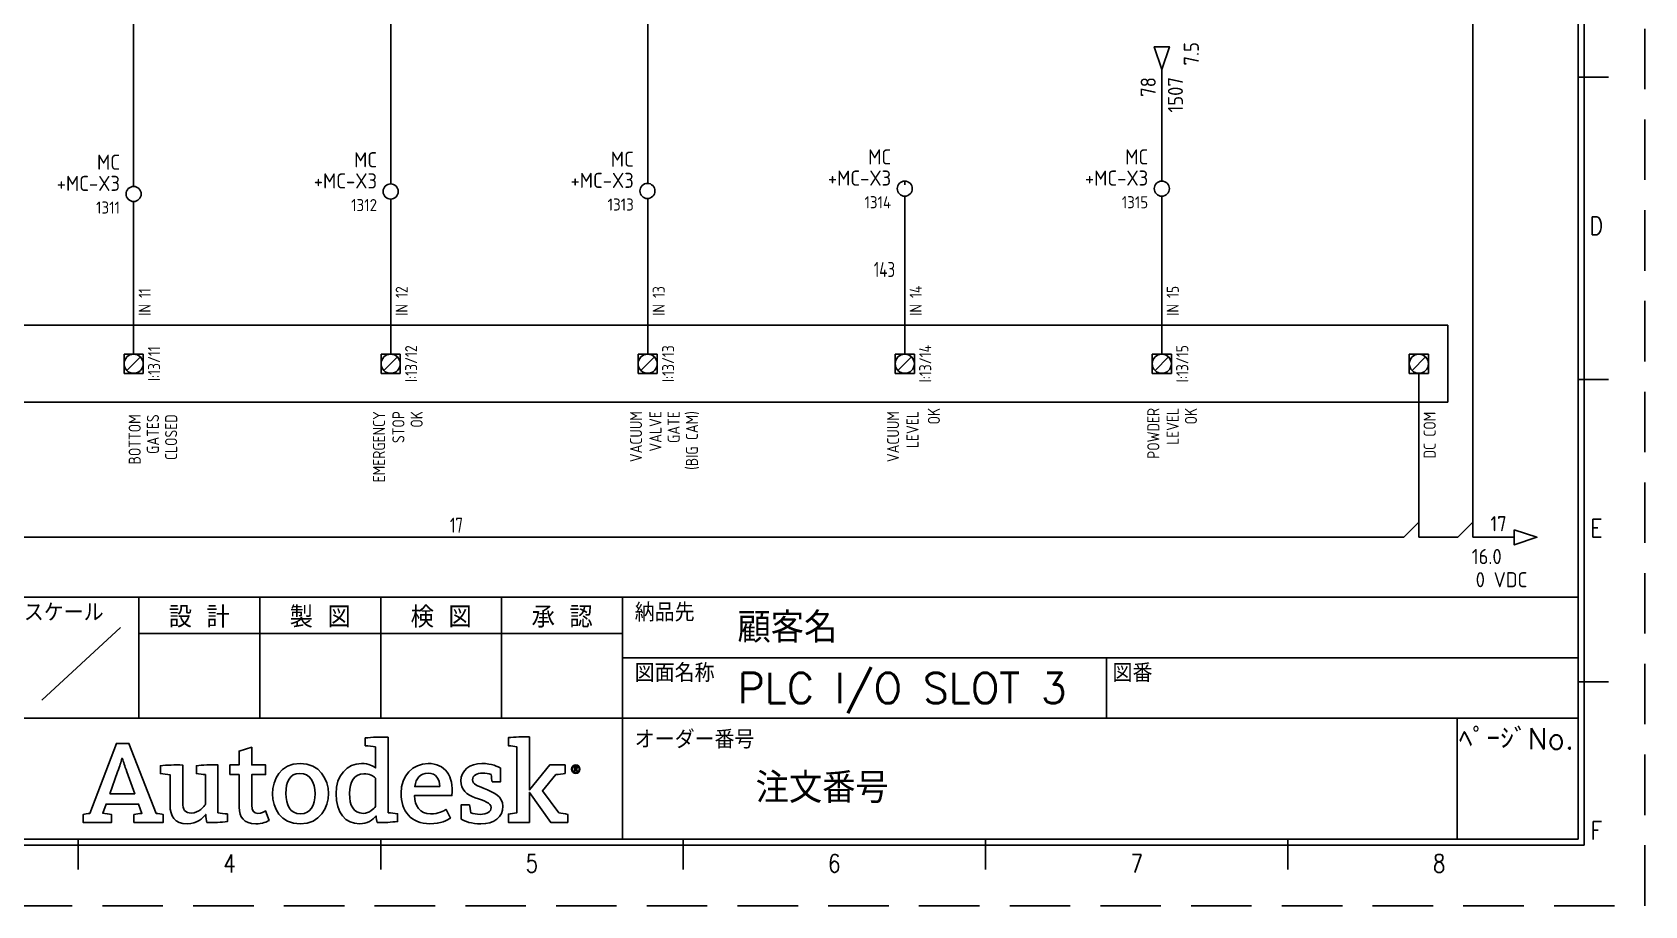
# Model space of a CAD drawing. Header units: millimetres. Extents: x 0 to 420, y 0 to 297.
# Drawn here: x 153.4 to 420, y 0 to 144.4 of the extents above; entities that cross this region are included whole.
import ezdxf
from ezdxf.enums import TextEntityAlignment as Align

# ---------------------------------------------------------------- set-up
doc = ezdxf.new("R2010")
doc.units = ezdxf.units.MM
doc.header["$LTSCALE"] = 10
doc.linetypes.add('DASHEDX2', pattern=[1.5, 1, -0.5])
doc.layers.get('0').update_dxf_attribs({"linetype": 'CONTINUOUS'})
for name, color, linetype in [('BLU_1.5mm^2', 5, 'CONTINUOUS'), ('COMMENT', 4, 'CONTINUOUS'), ('DESC', 150, 'CONTINUOUS'), ('GRN_2.5mm^2', 3, 'CONTINUOUS'), ('GRY_0.5mm^2', 9, 'CONTINUOUS'), ('LAYER_1', 160, 'CONTINUOUS'), ('LOC', 8, 'CONTINUOUS'), ('SYMS', 7, 'CONTINUOUS'), ('TAGS', 150, 'CONTINUOUS'), ('TERMS', 123, 'CONTINUOUS'), ('TITLE', 4, 'CONTINUOUS'), ('WIRENO', 72, 'CONTINUOUS'), ('WIREREF', 52, 'CONTINUOUS'), ('WIREREF_DEST', 52, 'CONTINUOUS'), ('XREF', 7, 'CONTINUOUS'), ('ZUWAKU', 7, 'CONTINUOUS')]:
    doc.layers.add(name, color=color, linetype=linetype)
doc.styles.get("Standard").update_dxf_attribs({"font": 'romans', "width": 0.8, "bigfont": 'extfont'})
doc.styles.add('WD_IEC', font='isocp2.shx', dxfattribs={"width": 0.9, "height": 4, "bigfont": 'extfont2.shx'})

# ---------------------------------------------------------------- blocks, each defined once
blk = doc.blocks.new('JIS_tblock_a1')
at = {"layer": 'ZUWAKU'}
for p, q in [((-398, 40), (0, 40)), ((-238, 40), (-238, 20)), ((-218, 40), (-218, 20)), ((-198, 40), (-198, 20)), ((-178, 40), (-178, 20)), ((-158, 0), (-158, 40)), ((0, 0), (0, 40)), ((-241, 35), (-254, 23)), ((-238, 34), (-158, 34)), ((-158, 30), (0, 30)), ((-78, 30), (-78, 20)), ((-258, 20), (-158, 20)), ((-158, 20), (0, 20)), ((-20, 20), (-20, 0)), ((-398, 0), (0, 0))]:
    blk.add_line(p, q, dxfattribs=at)
at = {"layer": 'TITLE'}
for tag, p, height in [('ORDER2', (-139, 32.5), 5), ('REVINFO51', (-370, 34), 3), ('REVINFO41', (-370, 26), 3), ('INFO1', (-139, 22.5), 5), ('SCALE0', (-247.5, 23), 3), ('REVINFO31', (-370, 18), 3), ('REVINFO21', (-370, 10), 3), ('ORDER1', (-136, 6), 5), ('REVINFO11', (-370, 2), 3)]:
    blk.add_attdef(tag, p, '', height=height, dxfattribs=at)
for tag, p in [('REVDATEY5', (-306, 34)), ('REVDATEM5', (-298, 34)), ('REVDATED5', (-290, 34)), ('REVDESIGN5', (-260, 34)), ('SCALE1', (-251, 29)), ('REVDATEY4', (-306, 26)), ('REVDATEM4', (-298, 26)), ('REVDATED4', (-290, 26)), ('REVDESIGN4', (-260, 26)), ('REVDATEY3', (-306, 18)), ('REVDATEM3', (-298, 18)), ('REVDATED3', (-290, 18)), ('REVDESIGN3', (-260, 18)), ('REVDATEY2', (-306, 10)), ('REVDATEM2', (-298, 10)), ('REVDATED2', (-290, 10)), ('REVDESIGN2', (-260, 10)), ('REVDATEY1', (-306, 2)), ('REVDATEM1', (-298, 2)), ('REVDATED1', (-290, 2)), ('REVDESIGN1', (-260, 2))]:
    blk.add_attdef(tag, text='', height=3, dxfattribs=at).set_placement(p, align=Align.RIGHT)
for tag, height, p in [('DESIGN1', 3, (-228, 27)), ('DESIGN2', 3, (-208, 27)), ('DESIGN3', 3, (-188, 27)), ('DESIGN4', 3, (-168, 27)), ('FILENAME0', 5, (-47.8, 25)), ('PAGE0', 3, (-10.3, 8.6))]:
    blk.add_attdef(tag, text='', height=height, dxfattribs=at).set_placement(p, align=Align.MIDDLE)
at = {"layer": 'TITLE', "flags": 1}
blk.add_attdef('LPAGE0', text='', height=3, dxfattribs=at).set_placement((-11, 3), align=Align.CENTER)
for tag, p in [('TYPE0', (-398, 0)), ('ORDER3', (-398, 0)), ('ORDER4', (-398, 0)), ('ORDER5', (-398, 0)), ('ORDER6', (-398, 0)), ('ORDER7', (-398, 0)), ('ORDER8', (-398, 0)), ('ORDER9', (-398, 0)), ('ORDER10', (-398, 0)), ('ORDER11', (-398, 0)), ('ORDER12', (-398, 0)), ('ORDER13', (-398, 0)), ('ORDER14', (-398, 0)), ('ORDER15', (-398, 0)), ('ORDER16', (-398, 0)), ('ORDER17', (-398, 0)), ('ORDER18', (-398, 0)), ('ORDER19', (-398, 0)), ('ORDER20', (-398, 0)), ('ORDER21', (-398, 0)), ('ORDER22', (-398, 0)), ('ORDER23', (-398, 0)), ('SCALETYPE0', (-398, 0)), ('DATEY1', (-398, 0)), ('DATEM1', (-398, 0)), ('DATED1', (-398, 0)), ('DATEY2', (-398, 0)), ('DATEM2', (-398, 0)), ('DATED2', (-398, 0)), ('BANNAME0', (-398, 0)), ('INFO3', (-398, 0)), ('INFO4', (-398, 0)), ('INFO5', (-398, 0)), ('INFO6', (-398, 0)), ('INFO7', (-398, 0)), ('INFO8', (-398, 0)), ('INFO9', (-398, 0)), ('INFO10', (-398, 0)), ('INFO11', (-398, 0)), ('INFO12', (-398, 0)), ('INFO13', (-398, 0)), ('INFO14', (-398, 0)), ('INFO15', (-398, 0)), ('INFO16', (-398, 0)), ('INFO17', (-398, 0)), ('INFO18', (-398, 0)), ('INFO19', (-398, 0)), ('INFO20', (-398, 0)), ('INFO21', (-398, 0)), ('INFO22', (-398, 0)), ('INFO23', (-398, 0)), ('INFO24', (-398, 0)), ('DATEY3', (-398, 0)), ('DATEM3', (-398, 0)), ('DATED3', (-398, 0)), ('DATEY4', (-398, 0)), ('DATEM4', (-398, 0)), ('DATED4', (-398, 0)), ('DATEY5', (-398, 0)), ('DATEM5', (-398, 0)), ('DATED5', (-398, 0)), ('DATEY6', (-398, 0)), ('DATEM6', (-398, 0)), ('DATED6', (-398, 0)), ('REFERENCETYPE0', (-398, 0)), ('INFO2', (-397.7, 0))]:
    blk.add_attdef(tag, p, '', height=3, dxfattribs=at)
at = {"layer": 'TITLE', "width": 0.8, "flags": 1}
for tag in ['REVINFO12', 'REVINFO13', 'REVINFO22', 'REVINFO23', 'REVINFO32', 'REVINFO33', 'REVINFO42', 'REVINFO43', 'REVINFO52', 'REVINFO53', 'REVINFO61', 'REVINFO62', 'REVINFO63', 'REVINFO71', 'REVINFO72', 'REVINFO73', 'REVINFO81', 'REVINFO82', 'REVINFO83', 'REVDESIGN6', 'REVDESIGN7', 'REVDESIGN8', 'REVDATEY6', 'REVDATEM6', 'REVDATED6', 'REVDATEY7', 'REVDATEM7', 'REVDATED7', 'REVDATEY8', 'REVDATEM8', 'REVDATED8']:
    blk.add_attdef(tag, (-398, 0), '', height=3, dxfattribs=at)
at = {"layer": 'TITLE', "flags": 1}
blk.add_attdef('PAPER0', text='', height=1, dxfattribs=at).set_placement((-3, -1), align=Align.TOP_RIGHT)
at = {"layer": 'ZUWAKU'}
for s, p in [('スケール', (-257, 36)), ('納品先', (-156, 36)), ('図面名称', (-156, 26)), ('図番', (-77, 26)), ('オーダー番号', (-156, 15))]:
    blk.add_text(s, height=3, dxfattribs=at).set_placement(p)
for s, p in [('設 計', (-228, 35)), ('製 図', (-208, 35)), ('検 図', (-188, 35)), ('承 認', (-168, 35)), ('ﾍﾟｰｼﾞNo.', (-10.23, 14.88))]:
    blk.add_text(s, height=3.5, dxfattribs=at).set_placement(p, align=Align.CENTER)
blk = doc.blocks.new('AI9-BLK2')
at = {"layer": 'LAYER_1', "color": 7}
blk.add_circle((0, 0), 2.03, dxfattribs=at)
blk.add_open_spline([(1.73, 0), (1.73, -1.02), (0.99, -1.75), (-0.01, -1.75), (-0.99, -1.75), (-1.73, -1.02), (-1.73, 0), (-1.73, 1.01), (-0.99, 1.75), (-0.01, 1.75), (0.99, 1.75), (1.73, 1.01), (1.73, 0)], degree=3, knots=[0, 0, 0, 0, 1, 1, 1, 2, 2, 2, 3, 3, 3, 4, 4, 4, 4], dxfattribs=at)
blk = doc.blocks.new('AI9-BLK1')
at = {"layer": 'LAYER_1', "color": 7}
for points, knots in [([(0.67, -1.05), (0.67, -1.05), (0.18, -0.36), (0.18, -0.36), (0.09, -0.24), (0.03, -0.15), (-0.06, -0.08), (0.29, -0.04), (0.5, 0.15), (0.5, 0.46), (0.5, 0.77), (0.28, 1.05), (-0.15, 1.05), (-0.15, 1.05), (-0.84, 1.05), (-0.84, 1.05), (-0.84, 1.05), (-0.84, -1.05), (-0.84, -1.05), (-0.84, -1.05), (-0.54, -1.05), (-0.54, -1.05), (-0.54, -1.05), (-0.54, -0.11), (-0.54, -0.11), (-0.37, -0.11), (-0.31, -0.16), (-0.2, -0.31), (-0.2, -0.31), (0.3, -1.05), (0.3, -1.05), (0.3, -1.05), (0.67, -1.05), (0.67, -1.05)], [0, 0, 0, 0, 1, 1, 1, 2, 2, 2, 3, 3, 3, 4, 4, 4, 5, 5, 5, 6, 6, 6, 7, 7, 7, 8, 8, 8, 9, 9, 9, 10, 10, 10, 11, 11, 11, 11]), ([(0.17, 0.46), (0.17, 0.16), (-0.08, 0.13), (-0.32, 0.13), (-0.32, 0.13), (-0.54, 0.13), (-0.54, 0.13), (-0.54, 0.13), (-0.54, 0.79), (-0.54, 0.79), (-0.54, 0.79), (-0.22, 0.79), (-0.22, 0.79), (0.06, 0.79), (0.17, 0.66), (0.17, 0.46)], [0, 0, 0, 0, 1, 1, 1, 2, 2, 2, 3, 3, 3, 4, 4, 4, 5, 5, 5, 5])]:
    blk.add_open_spline(points, degree=3, knots=knots, dxfattribs=at)
blk = doc.blocks.new('JIS_LOGO_BLOCK')
for points, knots in [([(50.45, 1.6), (50.43, 1.84), (50.42, 2.1), (50.42, 2.37), (50.42, 2.37), (50.42, 14.08), (50.42, 14.08), (49.17, 14.14), (47.76, 14.07), (46.66, 13.95), (46.66, 13.95), (46.66, 12.67), (46.66, 12.67), (47.23, 12.63), (47.87, 12.55), (48.34, 12.48), (48.34, 12.48), (48.34, 12.48), (48.34, 12.48), (48.34, 12.48), (48.34, 8.98), (48.34, 8.98), (47.99, 9.28), (47.3, 9.73), (46.05, 9.73), (43.64, 9.73), (41.83, 7.75), (41.83, 4.73), (41.83, 1.55), (43.4, -0.24), (45.73, -0.24), (47.01, -0.24), (47.87, 0.37), (48.44, 1.06), (48.46, 0.73), (48.56, 0.22), (48.64, 0), (49.8, -0.06), (50.99, 0.02), (52.01, 0.14), (52.01, 0.14), (52.01, 1.41), (52.01, 1.41), (51.51, 1.45), (50.9, 1.53), (50.45, 1.6)], [0, 0, 0, 0, 1, 1, 1, 2, 2, 2, 3, 3, 3, 4, 4, 4, 5, 5, 5, 6, 6, 6, 7, 7, 7, 8, 8, 8, 9, 9, 9, 10, 10, 10, 11, 11, 11, 12, 12, 12, 13, 13, 13, 14, 14, 14, 15, 15, 15, 15]), ([(78.65, 1.57), (78.65, 1.57), (75.95, 5.22), (75.95, 5.22), (75.95, 5.22), (78.18, 7.89), (78.18, 7.89), (78.64, 7.93), (79.3, 8), (79.69, 8.1), (79.69, 8.1), (79.69, 9.49), (79.69, 9.49), (79.69, 9.49), (77.16, 9.49), (77.16, 9.49), (77.16, 9.49), (73.79, 5.35), (73.79, 5.35), (73.79, 5.35), (73.79, 14.12), (73.79, 14.12), (72.64, 14.18), (71.38, 14.12), (70.34, 14.02), (70.34, 14.02), (70.34, 12.67), (70.34, 12.67), (70.82, 12.63), (71.33, 12.56), (71.71, 12.5), (71.71, 12.5), (71.71, 1.55), (71.71, 1.55), (71.24, 1.51), (70.76, 1.44), (70.32, 1.36), (70.32, 1.36), (70.32, 0), (70.32, 0), (70.32, 0), (73.79, 0), (73.79, 0), (73.79, 0), (73.79, 4.96), (73.79, 4.96), (73.79, 4.96), (77.34, 0), (77.34, 0), (77.34, 0), (80.14, 0), (80.14, 0), (80.14, 0), (80.14, 1.31), (80.14, 1.31), (79.61, 1.43), (79.08, 1.51), (78.65, 1.57)], [0, 0, 0, 0, 1, 1, 1, 2, 2, 2, 3, 3, 3, 4, 4, 4, 5, 5, 5, 6, 6, 6, 7, 7, 7, 8, 8, 8, 9, 9, 9, 10, 10, 10, 11, 11, 11, 12, 12, 12, 13, 13, 13, 14, 14, 14, 15, 15, 15, 16, 16, 16, 17, 17, 17, 18, 18, 18, 19, 19, 19, 19]), ([(12.07, 1.49), (12.07, 1.49), (7.57, 13.06), (7.57, 13.06), (7.57, 13.06), (5.51, 13.06), (5.51, 13.06), (5.51, 13.06), (1.1, 1.49), (1.1, 1.49), (0.75, 1.45), (0.31, 1.37), (0, 1.28), (0, 1.28), (0, 0), (0, 0), (0, 0), (4.71, 0), (4.71, 0), (4.71, 0), (4.71, 1.28), (4.71, 1.28), (4.26, 1.37), (3.73, 1.47), (3.25, 1.51), (3.25, 1.51), (3.8, 3.02), (3.8, 3.02), (3.8, 3.02), (9.18, 3.02), (9.18, 3.02), (9.18, 3.02), (9.74, 1.49), (9.74, 1.49), (9.26, 1.45), (8.84, 1.37), (8.4, 1.28), (8.4, 1.28), (8.4, 0), (8.4, 0), (8.4, 0), (13.27, 0), (13.27, 0), (13.27, 0), (13.27, 1.28), (13.27, 1.28), (12.99, 1.35), (12.34, 1.49), (12.07, 1.49)], [0, 0, 0, 0, 1, 1, 1, 2, 2, 2, 3, 3, 3, 4, 4, 4, 5, 5, 5, 6, 6, 6, 7, 7, 7, 8, 8, 8, 9, 9, 9, 10, 10, 10, 11, 11, 11, 12, 12, 12, 13, 13, 13, 14, 14, 14, 15, 15, 15, 16, 16, 16, 16]), ([(24.28, 7.91), (24.28, 7.91), (24.28, 9.49), (24.28, 9.49), (24.28, 9.49), (25.81, 9.49), (25.81, 9.49), (25.81, 9.49), (25.81, 11.77), (25.81, 11.77), (25.81, 11.77), (27.89, 12.43), (27.89, 12.43), (27.89, 12.43), (27.89, 9.49), (27.89, 9.49), (27.89, 9.49), (30.19, 9.49), (30.19, 9.49), (30.19, 9.49), (30.19, 7.91), (30.19, 7.91), (30.19, 7.91), (27.89, 7.91), (27.89, 7.91), (27.89, 7.91), (27.89, 2.86), (27.89, 2.86), (27.89, 1.92), (28.15, 1.49), (28.91, 1.49), (29.48, 1.49), (29.99, 1.77), (30.17, 1.88), (30.17, 1.88), (30.76, 0.31), (30.76, 0.31), (30.41, 0.12), (29.66, -0.24), (28.54, -0.24), (26.6, -0.24), (25.81, 0.82), (25.81, 2.53), (25.81, 2.53), (25.81, 7.91), (25.81, 7.91), (25.81, 7.91), (24.28, 7.91), (24.28, 7.91)], [0, 0, 0, 0, 1, 1, 1, 2, 2, 2, 3, 3, 3, 4, 4, 4, 5, 5, 5, 6, 6, 6, 7, 7, 7, 8, 8, 8, 9, 9, 9, 10, 10, 10, 11, 11, 11, 12, 12, 12, 13, 13, 13, 14, 14, 14, 15, 15, 15, 16, 16, 16, 16]), ([(4.4, 4.74), (4.4, 4.74), (5.71, 8.34), (5.71, 8.34), (6.1, 9.42), (6.24, 9.89), (6.45, 10.59), (6.45, 10.59), (6.49, 10.59), (6.49, 10.59), (6.71, 9.91), (6.84, 9.44), (7.24, 8.34), (7.24, 8.34), (8.54, 4.74), (8.54, 4.74), (8.54, 4.74), (4.4, 4.74), (4.4, 4.74)], [0, 0, 0, 0, 1, 1, 1, 2, 2, 2, 3, 3, 3, 4, 4, 4, 5, 5, 5, 6, 6, 6, 6]), ([(20.45, -0.02), (20.4, 0.22), (20.3, 0.88), (20.28, 1.31), (19.81, 0.69), (18.83, -0.25), (17.22, -0.25), (15.16, -0.25), (14.39, 1.08), (14.39, 2.77), (14.39, 2.77), (14.39, 7.87), (14.39, 7.87), (13.92, 7.94), (13.29, 8.02), (12.8, 8.06), (12.8, 8.06), (12.8, 9.36), (12.8, 9.36), (13.82, 9.46), (15.22, 9.53), (16.47, 9.47), (16.47, 9.47), (16.47, 3.2), (16.47, 3.2), (16.47, 2.14), (16.85, 1.53), (17.92, 1.53), (19.12, 1.53), (20.02, 2.71), (20.22, 2.96), (20.22, 2.96), (20.22, 7.89), (20.22, 7.89), (19.81, 7.94), (19.22, 8.02), (18.73, 8.06), (18.73, 8.06), (18.73, 9.36), (18.73, 9.36), (19.75, 9.49), (21.1, 9.53), (22.3, 9.49), (22.3, 9.49), (22.3, 1.59), (22.3, 1.59), (22.75, 1.51), (23.36, 1.43), (23.87, 1.39), (23.87, 1.39), (23.87, 0.12), (23.87, 0.12), (22.87, 0), (21.59, -0.08), (20.45, -0.02)], [0, 0, 0, 0, 1, 1, 1, 2, 2, 2, 3, 3, 3, 4, 4, 4, 5, 5, 5, 6, 6, 6, 7, 7, 7, 8, 8, 8, 9, 9, 9, 10, 10, 10, 11, 11, 11, 12, 12, 12, 13, 13, 13, 14, 14, 14, 15, 15, 15, 16, 16, 16, 17, 17, 17, 18, 18, 18, 18]), ([(35.92, -0.24), (32.64, -0.24), (31.33, 2.39), (31.33, 4.73), (31.33, 7.06), (32.6, 9.73), (35.88, 9.73), (39.14, 9.73), (40.57, 7.12), (40.57, 4.79), (40.57, 2.47), (39.18, -0.24), (35.92, -0.24)], [0, 0, 0, 0, 1, 1, 1, 2, 2, 2, 3, 3, 3, 4, 4, 4, 4]), ([(35.84, 8.1), (34.15, 8.1), (33.53, 6.67), (33.53, 4.79), (33.53, 2.9), (34.25, 1.41), (35.94, 1.41), (37.65, 1.41), (38.35, 2.82), (38.35, 4.73), (38.35, 6.61), (37.55, 8.1), (35.84, 8.1)], [0, 0, 0, 0, 1, 1, 1, 2, 2, 2, 3, 3, 3, 4, 4, 4, 4]), ([(48.34, 2.61), (48.11, 2.3), (47.38, 1.49), (46.3, 1.49), (44.73, 1.49), (44.05, 2.79), (44.05, 4.75), (44.05, 6.73), (44.89, 8.04), (46.42, 8.04), (47.42, 8.04), (47.97, 7.65), (48.34, 7.32), (48.34, 7.32), (48.34, 2.61), (48.34, 2.61)], [0, 0, 0, 0, 1, 1, 1, 2, 2, 2, 3, 3, 3, 4, 4, 4, 5, 5, 5, 5]), ([(57.47, 1.39), (58.78, 1.39), (59.59, 1.88), (60.02, 2.14), (60.02, 2.14), (60.74, 0.71), (60.74, 0.71), (60.19, 0.37), (59.17, -0.24), (57.33, -0.24), (54.23, -0.24), (52.58, 1.88), (52.58, 4.81), (52.58, 7.71), (54.49, 9.73), (57.07, 9.73), (59.86, 9.73), (61.29, 7.71), (61, 4.43), (61, 4.43), (54.78, 4.43), (54.78, 4.43), (54.88, 2.71), (55.66, 1.39), (57.47, 1.39)], [0, 0, 0, 0, 1, 1, 1, 2, 2, 2, 3, 3, 3, 4, 4, 4, 5, 5, 5, 6, 6, 6, 7, 7, 7, 8, 8, 8, 8]), ([(58.98, 5.92), (58.94, 7.12), (58.43, 8.14), (57.04, 8.14), (55.76, 8.14), (55.05, 7.28), (54.84, 5.92), (54.84, 5.92), (58.98, 5.92), (58.98, 5.92)], [0, 0, 0, 0, 1, 1, 1, 2, 2, 2, 3, 3, 3, 3]), ([(66.3, 5.61), (65.23, 6.03), (64.39, 6.28), (64.39, 7.03), (64.39, 7.74), (65.1, 8.14), (66.04, 8.14), (66.57, 8.14), (67.08, 8.04), (67.47, 7.9), (67.52, 7.5), (67.57, 6.89), (67.66, 6.72), (67.66, 6.72), (69.04, 6.72), (69.04, 6.72), (69.04, 6.72), (69.04, 8.96), (69.04, 8.96), (68.66, 9.19), (67.59, 9.73), (65.96, 9.73), (63.94, 9.73), (62.47, 8.56), (62.47, 6.88), (62.47, 5.37), (63.41, 4.59), (64.85, 4.08), (66.31, 3.56), (67.46, 3.2), (67.46, 2.46), (67.46, 1.74), (66.85, 1.32), (65.63, 1.32), (65.13, 1.32), (64.51, 1.42), (64.13, 1.56), (64.07, 2.01), (63.98, 2.69), (63.88, 2.87), (63.88, 2.87), (62.51, 2.87), (62.51, 2.87), (62.51, 2.87), (62.51, 0.55), (62.51, 0.55), (62.51, 0.55), (62.51, 0.55), (62.51, 0.55), (63.11, 0.16), (64.28, -0.26), (65.76, -0.26), (68, -0.26), (69.42, 0.88), (69.42, 2.68), (69.42, 4.29), (67.84, 5.01), (66.3, 5.61)], [0, 0, 0, 0, 1, 1, 1, 2, 2, 2, 3, 3, 3, 4, 4, 4, 5, 5, 5, 6, 6, 6, 7, 7, 7, 8, 8, 8, 9, 9, 9, 10, 10, 10, 11, 11, 11, 12, 12, 12, 13, 13, 13, 14, 14, 14, 15, 15, 15, 16, 16, 16, 17, 17, 17, 18, 18, 18, 19, 19, 19, 19])]:
    blk.add_open_spline(points, degree=3, knots=knots)
at = {"xscale": 0.342899999999986, "yscale": 0.342899999999986, "zscale": 0.342899999999986}
for name, p in [('AI9-BLK2', (81.46, 8.8)), ('AI9-BLK1', (81.53, 8.8))]:
    blk.add_blockref(name, p, dxfattribs=at)
blk = doc.blocks.new('PLCIO_51B4')
at = {"layer": 'SYMS', "ltscale": 25}
for p, q in [((689.53, 12.7), (-12.7, 12.7)), ((689.53, -12.7), (689.53, 12.7)), ((-12.7, -12.7), (689.53, -12.7))]:
    blk.add_line(p, q, dxfattribs=at)
at = {"layer": 'SYMS'}
for p, q in [((251.82, 3.18), (251.82, -3.18)), ((258.18, 3.18), (251.82, 3.18)), ((251.82, 3.18), (251.82, -3.18)), ((258.18, 3.18), (251.82, 3.18)), ((252.75, -2.25), (257.25, 2.25)), ((258.18, -3.18), (258.18, 3.18)), ((258.18, -3.18), (258.18, 3.18)), ((336.82, 3.18), (336.82, -3.18)), ((343.18, 3.18), (336.82, 3.18)), ((336.82, 3.18), (336.82, -3.18)), ((343.18, 3.18), (336.82, 3.18)), ((337.75, -2.25), (342.25, 2.25)), ((343.18, -3.18), (343.18, 3.18)), ((343.18, -3.18), (343.18, 3.18)), ((421.82, 3.18), (421.82, -3.18)), ((428.18, 3.18), (421.82, 3.18)), ((421.82, 3.18), (421.82, -3.18)), ((428.18, 3.18), (421.82, 3.18)), ((422.75, -2.25), (427.25, 2.25)), ((428.18, -3.18), (428.18, 3.18)), ((428.18, -3.18), (428.18, 3.18)), ((506.82, 3.18), (506.82, -3.18)), ((513.17, 3.18), (506.82, 3.18)), ((506.82, 3.18), (506.82, -3.18)), ((513.17, 3.18), (506.82, 3.18)), ((507.75, -2.25), (512.25, 2.25)), ((513.17, -3.18), (513.17, 3.18)), ((513.17, -3.18), (513.17, 3.18)), ((591.83, 3.18), (591.83, -3.18)), ((598.17, 3.18), (591.83, 3.18)), ((591.83, 3.18), (591.83, -3.18)), ((598.17, 3.18), (591.83, 3.18)), ((592.75, -2.25), (597.25, 2.25)), ((598.17, -3.18), (598.17, 3.18)), ((598.17, -3.18), (598.17, 3.18)), ((676.83, 3.18), (676.83, -3.18)), ((683.17, 3.18), (676.83, 3.18)), ((677.75, -2.25), (682.25, 2.25)), ((683.17, -3.18), (683.17, 3.18)), ((251.82, -3.18), (258.18, -3.18)), ((251.82, -3.18), (258.18, -3.18)), ((336.82, -3.18), (343.18, -3.18)), ((336.82, -3.18), (343.18, -3.18)), ((421.82, -3.18), (428.18, -3.18)), ((421.82, -3.18), (428.18, -3.18)), ((506.82, -3.18), (513.17, -3.18)), ((506.82, -3.18), (513.17, -3.18)), ((591.83, -3.18), (598.17, -3.18)), ((591.83, -3.18), (598.17, -3.18)), ((676.83, -3.18), (683.17, -3.18))]:
    blk.add_line(p, q, dxfattribs=at)
for centre in [(255, 0), (340, 0), (425, 0), (510, 0), (595, 0), (680, 0)]:
    blk.add_circle(centre, 3.17, dxfattribs=at)
at = {"ltscale": 25, "style": 'WD_IEC', "width": 0.8}
blk.add_attdef('LOC', text='', height=3.17, rotation=90, dxfattribs=at).set_placement((-33.34, 0), align=Align.CENTER)
at = {"ltscale": 25, "style": 'WD_IEC'}
blk.add_attdef('TAG_1', text='', height=3.17, rotation=90, dxfattribs=at).set_placement((-8.17, 0), align=Align.CENTER)
at = {"layer": 'SYMS', "style": 'WD_IEC', "width": 0.9}
for tag, p in [('TERMDESC09', (1.65, 15.88)), ('TERMDESC10', (86.65, 15.88)), ('TERMDESC11', (171.65, 15.88)), ('TERMDESC12', (256.65, 15.88)), ('TERMDESC13', (341.65, 15.88)), ('TERMDESC14', (426.65, 15.88)), ('TERMDESC15', (511.65, 15.88)), ('TERMDESC16', (596.65, 15.88))]:
    blk.add_attdef(tag, text='', height=3.17, rotation=90, dxfattribs=at).set_placement(p, align=Align.TOP_LEFT)
for tag, p in [('TERM09', (-4.76, 0)), ('TERM10', (80.24, 0)), ('TERM12', (250.24, 0)), ('TERM13', (335.24, 0)), ('TERM14', (420.24, 0)), ('TERM15', (505.24, 0)), ('TERM16', (590.24, 0)), ('TERM17', (675.24, 0)), ('TERM11', (165.24, 0))]:
    blk.add_attdef(tag, text='', height=3.17, rotation=90, dxfattribs=at).set_placement(p, align=Align.CENTER)
at = {"layer": 'SYMS', "style": 'WD_IEC'}
for tag, p in [('TAGA09', (4.76, 0)), ('TAGA10', (89.76, 0)), ('TAGA11', (174.76, 0)), ('TAGA12', (259.76, 0)), ('TAGA13', (344.76, 0)), ('TAGA14', (429.76, 0)), ('TAGA15', (514.76, 0)), ('TAGA16', (599.76, 0))]:
    blk.add_attdef(tag, text='', height=3.17, rotation=90, dxfattribs=at).set_placement(p, align=Align.TOP_CENTER)
at = {"layer": 'SYMS', "style": 'WD_IEC', "flags": 1}
for tag, p in [('X2TERM09', (0, 3.18)), ('X2TERM10', (85, 3.18)), ('X2TERM11', (170, 3.18)), ('X2TERM12', (255, 3.18)), ('X2TERM13', (340, 3.18)), ('X2TERM14', (425, 3.18)), ('X2TERM15', (510, 3.18)), ('X2TERM16', (595, 3.18)), ('X8TERM17', (680, -3.18))]:
    blk.add_attdef(tag, text='', height=0.254, rotation=90, dxfattribs=at).set_placement(p, align=Align.RIGHT)
at = {"layer": 'SYMS', "style": 'WD_IEC', "width": 0.9}
blk.add_attdef('TERMDESC17', text='', height=3.17, rotation=90, dxfattribs=at).set_placement((681.59, -15.88), align=Align.TOP_RIGHT)
for tag, p in [('DESCA09', (-2.38, -29.37)), ('DESCB09', (1.59, -29.37)), ('DESCC09', (5.56, -29.37)), ('DESCD09', (9.52, -29.37)), ('DESCE09', (13.49, -29.37)), ('DESCA10', (82.62, -29.37)), ('DESCB10', (86.59, -29.37)), ('DESCC10', (90.56, -29.37)), ('DESCD10', (94.53, -29.37)), ('DESCE10', (98.49, -29.37)), ('DESCA11', (167.62, -29.37)), ('DESCB11', (171.59, -29.37)), ('DESCC11', (175.56, -29.37)), ('DESCD11', (179.53, -29.37)), ('DESCE11', (183.49, -29.37)), ('DESCA12', (252.62, -29.37)), ('DESCB12', (256.59, -29.37)), ('DESCC12', (260.56, -29.37)), ('DESCD12', (264.53, -29.37)), ('DESCE12', (268.49, -29.37)), ('DESCA13', (337.62, -29.37)), ('DESCB13', (341.59, -29.37)), ('DESCC13', (345.56, -29.37)), ('DESCD13', (349.53, -29.37)), ('DESCE13', (353.49, -29.37)), ('DESCA14', (422.62, -29.37)), ('DESCB14', (426.59, -29.37)), ('DESCC14', (430.56, -29.37)), ('DESCD14', (434.53, -29.37)), ('DESCE14', (438.49, -29.37)), ('DESCA15', (507.62, -29.37)), ('DESCB15', (511.59, -29.37)), ('DESCC15', (515.56, -29.37)), ('DESCD15', (519.53, -29.37)), ('DESCE15', (523.49, -29.37)), ('DESCA16', (592.62, -29.37)), ('DESCB16', (596.59, -29.37)), ('DESCC16', (600.56, -29.37)), ('DESCD16', (604.53, -29.37)), ('DESCE16', (608.49, -29.37))]:
    blk.add_attdef(tag, text='', height=3.17, rotation=90, dxfattribs=at).set_placement(p, align=Align.RIGHT)
blk = doc.blocks.new('HA1D2')
blk.add_lwpolyline([(0, 0), (-1.25, 3.75), (1.25, 3.75)], close=True)
at = {"style": 'WD_IEC'}
blk.add_attdef('XREF', text='', height=2.5, rotation=90, dxfattribs=at).set_placement((0, 5), align=Align.MIDDLE_LEFT)
at = {"style": 'WD_IEC', "flags": 1}
blk.add_attdef('SIGCODE', text='', height=1, dxfattribs=at).set_placement((-2.5, 1.8), align=Align.RIGHT)
blk.add_attdef('X8TERM01', (0, 0), '', height=0.32, dxfattribs=at)
at = {"style": 'WD_IEC', "flags": 8}
blk.add_attdef('WIRENO', text='', height=2.5, rotation=90, dxfattribs=at).set_placement((-1, -1.25), align=Align.RIGHT)
at = {"style": 'WD_IEC'}
blk.add_attdef('DESC1', text='', height=2.5, rotation=90, dxfattribs=at).set_placement((1, -1.25), align=Align.TOP_RIGHT)
blk = doc.blocks.new('HA1S1')
blk.add_lwpolyline([(0, 1.25), (3.75, 0), (0, -1.25)], close=True)
at = {"style": 'WD_IEC'}
for tag, height, flags, p in [('WIRENO', 2.5, 8, (-1.25, 1)), ('SIGCODE', 1, 1, (5, 1.8))]:
    blk.add_attdef(tag, text='', height=height, dxfattribs=dict(at, flags=flags)).set_placement(p, align=Align.RIGHT)
at = {"style": 'WD_IEC', "flags": 1}
blk.add_attdef('X4TERM01', (0, 0), '', height=0.32, dxfattribs=at)
at = {"style": 'WD_IEC'}
blk.add_attdef('XREF', text='', height=2.5, dxfattribs=at).set_placement((5, 0), align=Align.MIDDLE_LEFT)
blk.add_attdef('DESC1', text='', height=2.5, dxfattribs=at).set_placement((-1.25, -1), align=Align.TOP_RIGHT)
blk = doc.blocks.new('WD_WNH')
at = {"linetype": 'Continuous', "style": 'WD_IEC', "width": 0.8}
blk.add_attdef('WIRENO', text='', height=2.5, dxfattribs=at).set_placement((0, 0.75), align=Align.CENTER)
at = {"style": 'WD_IEC', "flags": 1}
for tag, p in [('W08USER', (0, 0.375)), ('W04USER', (0, 0.875)), ('W05USER', (0, 0.75)), ('W09USER', (0, 0.25)), ('W03USER', (0, 1)), ('W06USER', (0, 0.625)), ('W07USER', (0, 0.5)), ('W02USER', (0, 1.125)), ('W01USER', (0, 1.25)), ('W10USER', (0, 0.125))]:
    blk.add_attdef(tag, text='', height=0.08, dxfattribs=at).set_placement(p, align=Align.CENTER)
blk = doc.blocks.new('WD_WNV')
at = {"linetype": 'Continuous', "style": 'WD_IEC', "width": 0.8}
blk.add_attdef('WIRENO', text='', height=2.5, dxfattribs=at).set_placement((-1.6, 0), align=Align.MIDDLE_RIGHT)
at = {"style": 'WD_IEC', "flags": 1}
for tag, p in [('W08USER', (-1, 0.375)), ('W04USER', (-1, 0.875)), ('W05USER', (-1, 0.75)), ('W09USER', (-1, 0.25)), ('W03USER', (-1, 1)), ('W06USER', (-1, 0.625)), ('W07USER', (-1, 0.5)), ('W02USER', (-1, 1.125)), ('W01USER', (-1, 1.25)), ('W10USER', (-1, 0.125))]:
    blk.add_attdef(tag, text='', height=0.08, dxfattribs=at).set_placement(p, align=Align.CENTER)
blk = doc.blocks.new('JIS_border_a3(L)')
at = {"layer": 'ZUWAKU', "color": 5, "linetype": 'DASHEDX2'}
for p, q in [((420, 0), (420, 297)), ((0, 0), (420, 0))]:
    blk.add_line(p, q, dxfattribs=at)
at = {"layer": 'ZUWAKU', "color": 5}
for p, q in [((409, 11), (409, 286)), ((410, 10), (410, 287)), ((11, 11), (409, 11)), ((10, 10), (410, 10))]:
    blk.add_line(p, q, dxfattribs=at)
at = {"layer": 'ZUWAKU'}
for p, q in [((414, 137), (409, 137)), ((414, 87), (409, 87)), ((414, 37), (409, 37)), ((161, 6), (161, 11)), ((211, 6), (211, 11)), ((261, 6), (261, 11)), ((311, 6), (311, 11)), ((361, 6), (361, 11))]:
    blk.add_line(p, q, dxfattribs=at)
at = {"layer": 'COMMENT', "width": 0.8}
for s, p in [('D', (412, 112.43)), ('E', (412, 62.43)), ('F', (412, 12.43)), ('4', (186, 7)), ('5', (236, 7)), ('6', (286, 7)), ('7', (336, 7)), ('8', (386, 7))]:
    blk.add_text(s, height=3, dxfattribs=at).set_placement(p, align=Align.MIDDLE)
blk = doc.blocks.new('VT0002')
blk.add_circle((0, 0), 1.25)
at = {"style": 'WD_IEC', "flags": 1}
for tag, p, height in [('ASSYCODE', (2.75, 10.75), 1), ('CATDESC', (2.75, 9.25), 1), ('MFG', (2.75, 7.25), 1.5), ('CAT', (2.75, 4.75), 1.5), ('X4TERM01', (-1.25, 0), 0.32), ('X4PIN01', (-1.25, 1), 0.4), ('X4TERMDESC01', (-1.25, 0.5), 0.4), ('X2TERM01', (0, 1.25), 0.32), ('X2PIN01', (0, 2.25), 0.4), ('X2TERMDESC01', (0, 1.75), 0.4), ('X8PIN01', (0, -0.25), 0.4), ('X1TERM01', (1.25, 0), 0.32), ('X1PIN01', (1.25, 1), 0.4), ('X1TERMDESC01', (1.25, 0.5), 0.4), ('X8TERM01', (0, -1.25), 0.32), ('X8TERMDESC01', (0, -0.75), 0.4), ('STRIPSEQ', (0, -3), 0.4), ('LINKTERM', (0, -2), 0.4)]:
    blk.add_attdef(tag, p, '', height=height, dxfattribs=at)
at = {"style": 'WD_IEC'}
for tag, p in [('INST', (-2.25, 7.5)), ('LOC', (-2.25, 4))]:
    blk.add_attdef(tag, text='', height=2.5, dxfattribs=at).set_placement(p, align=Align.RIGHT)
at = {"style": 'WD_IEC', "flags": 8}
for tag, height, p in [('TAGSTRIP', 2.5, (-2.25, 0.5)), ('TERM01', 2, (-2.25, -3.25))]:
    blk.add_attdef(tag, text='', height=height, dxfattribs=at).set_placement(p, align=Align.RIGHT)
blk = doc.blocks.new('HT0_421')
for p, q in [((0, 2.5), (-2.5, 0)), ((0, 0), (0, 2.5)), ((0, 0), (2.5, 0))]:
    blk.add_line(p, q)
at = {"style": 'WD_IEC', "flags": 1}
for tag, p in [('X2TERM01', (0, 2.5)), ('X4TERM01', (-2.5, 0)), ('WDWSEQ', (1.6, 1.48)), ('X1TERM01', (2.5, 0))]:
    blk.add_attdef(tag, p, '', height=0.4, dxfattribs=at)

msp = doc.modelspace()

# ---------------------------------------------------------------- linework, layer by layer
at = {"layer": 'BLU_1.5mm^2'}
for p, q in [((170.15, 118.94), (170.15, 229.16)), ((212.65, 119.35), (212.65, 167.33)), ((255.15, 119.44), (255.15, 148.27)), ((340.15, 119.82), (340.15, 138.27))]:
    msp.add_line(p, q, dxfattribs=at)
at = {"layer": 'GRN_2.5mm^2', "ltscale": 25}
for p, q in [((391.59, 63.42), (391.59, 170)), ((382.65, 88.03), (382.65, 63.42)), ((32.77, 60.92), (380.15, 60.92)), ((385.15, 60.92), (389.09, 60.92)), ((394.09, 60.92), (398.42, 60.92))]:
    msp.add_line(p, q, dxfattribs=at)
at = {"layer": 'GRY_0.5mm^2'}
for p, q in [((297.65, 119.82), (297.65, 119.21)), ((297.65, 91.21), (297.65, 117.32)), ((340.15, 91.21), (340.15, 117.32)), ((170.15, 91.21), (170.15, 116.44)), ((212.65, 91.21), (212.65, 116.85)), ((255.15, 91.21), (255.15, 116.94))]:
    msp.add_line(p, q, dxfattribs=at)

# ---------------------------------------------------------------- block references
for name, p in [('JIS_border_a3(L)', (0, 0)), ('JIS_LOGO_BLOCK', (161.79, 13.79))]:
    msp.add_blockref(name, p)
msp.add_blockref('JIS_tblock_a1', (409, 11)).add_auto_attribs({'ORDER1': '注文番号', 'ORDER2': '顧客名', 'INFO1': 'PLC I/O SLOT 3'})
at = {"layer": 'GRN_2.5mm^2'}
for p in [(382.65, 60.92), (391.59, 60.92)]:
    msp.add_blockref('HT0_421', p, dxfattribs=at)
at = {"layer": 'SYMS', "ltscale": 25}
ref = msp.add_blockref('HA1D2', (340.15, 138.27), dxfattribs=at)
ref.add_attrib('WIRENO', '78', dxfattribs={"layer": 'WIREREF_DEST', "height": 2.5, "rotation": 90, "style": 'WD_IEC', "flags": 8}).set_placement((339.15, 137.02), align=Align.RIGHT)
ref.add_attrib('DESC1', '1507', dxfattribs={"layer": 'DESC', "height": 2.5, "rotation": 90, "style": 'WD_IEC'}).set_placement((341.15, 137.02), align=Align.TOP_RIGHT)
ref.add_attrib('XREF', '7.5', dxfattribs={"layer": 'XREF', "height": 2.5, "rotation": 90, "style": 'WD_IEC'}).set_placement((345.03, 138.93), align=Align.MIDDLE_LEFT)
at = {"layer": 'SYMS'}
ref = msp.add_blockref('VT0002', (170.15, 117.69), dxfattribs=at)
ref.add_attrib('TAGSTRIP', '+MC-X3', dxfattribs={"layer": 'TAGS', "height": 2.5, "style": 'WD_IEC', "flags": 8}).set_placement((167.9, 118.19), align=Align.RIGHT)
ref.add_attrib('LOC', 'MC', dxfattribs={"layer": 'LOC', "height": 2.5, "style": 'WD_IEC'}).set_placement((167.9, 121.69), align=Align.RIGHT)
ref.add_attrib('TERM01', '1311', dxfattribs={"layer": 'TERMS', "height": 2, "style": 'WD_IEC', "flags": 8}).set_placement((167.9, 114.44), align=Align.RIGHT)
ref = msp.add_blockref('VT0002', (212.65, 118.1), dxfattribs=at)
ref.add_attrib('TAGSTRIP', '+MC-X3', dxfattribs={"layer": 'TAGS', "height": 2.5, "style": 'WD_IEC', "flags": 8}).set_placement((210.4, 118.6), align=Align.RIGHT)
ref.add_attrib('LOC', 'MC', dxfattribs={"layer": 'LOC', "height": 2.5, "style": 'WD_IEC'}).set_placement((210.4, 122.1), align=Align.RIGHT)
ref.add_attrib('TERM01', '1312', dxfattribs={"layer": 'TERMS', "height": 2, "style": 'WD_IEC', "flags": 8}).set_placement((210.4, 114.85), align=Align.RIGHT)
ref = msp.add_blockref('VT0002', (255.1, 118.19), dxfattribs=at)
ref.add_attrib('TAGSTRIP', '+MC-X3', dxfattribs={"layer": 'TAGS', "height": 2.5, "style": 'WD_IEC', "flags": 8}).set_placement((252.85, 118.69), align=Align.RIGHT)
ref.add_attrib('LOC', 'MC', dxfattribs={"layer": 'LOC', "height": 2.5, "style": 'WD_IEC'}).set_placement((252.85, 122.19), align=Align.RIGHT)
ref.add_attrib('TERM01', '1313', dxfattribs={"layer": 'TERMS', "height": 2, "style": 'WD_IEC', "flags": 8}).set_placement((252.85, 114.94), align=Align.RIGHT)
ref = msp.add_blockref('VT0002', (297.65, 118.57), dxfattribs=at)
ref.add_attrib('TAGSTRIP', '+MC-X3', dxfattribs={"layer": 'TAGS', "height": 2.5, "style": 'WD_IEC', "flags": 8}).set_placement((295.4, 119.07), align=Align.RIGHT)
ref.add_attrib('LOC', 'MC', dxfattribs={"layer": 'LOC', "height": 2.5, "style": 'WD_IEC'}).set_placement((295.4, 122.57), align=Align.RIGHT)
ref.add_attrib('TERM01', '1314', dxfattribs={"layer": 'TERMS', "height": 2, "style": 'WD_IEC', "flags": 8}).set_placement((295.4, 115.32), align=Align.RIGHT)
ref = msp.add_blockref('VT0002', (340.15, 118.57), dxfattribs=at)
ref.add_attrib('TAGSTRIP', '+MC-X3', dxfattribs={"layer": 'TAGS', "height": 2.5, "style": 'WD_IEC', "flags": 8}).set_placement((337.9, 119.07), align=Align.RIGHT)
ref.add_attrib('LOC', 'MC', dxfattribs={"layer": 'LOC', "height": 2.5, "style": 'WD_IEC'}).set_placement((337.9, 122.57), align=Align.RIGHT)
ref.add_attrib('TERM01', '1315', dxfattribs={"layer": 'TERMS', "height": 2, "style": 'WD_IEC', "flags": 8}).set_placement((337.9, 115.32), align=Align.RIGHT)
at = {"layer": 'SYMS', "ltscale": 25}
ref = msp.add_blockref('PLCIO_51B4', (42.65, 89.62), dxfattribs=dict(at, xscale=0.5, yscale=0.5, zscale=0.5))
ref.add_attrib('TAGA12', 'I:13/11', dxfattribs={"layer": 'TAGS', "ltscale": 25, "height": 2, "rotation": 90, "style": 'WD_IEC', "width": 0.9}).set_placement((172.53, 89.62), align=Align.TOP_CENTER)
ref.add_attrib('DESCA12', 'BOTTOM', dxfattribs={"layer": 'DESC', "ltscale": 25, "height": 2, "rotation": 90, "style": 'WD_IEC', "width": 0.9}).set_placement((171.33, 81.25), align=Align.RIGHT)
ref.add_attrib('DESCB12', 'GATES', dxfattribs={"layer": 'DESC', "ltscale": 25, "height": 2, "rotation": 90, "style": 'WD_IEC', "width": 0.9}).set_placement((174.34, 81.25), align=Align.RIGHT)
ref.add_attrib('TERMDESC12', 'IN 11', dxfattribs={"layer": 'TERMS', "ltscale": 25, "height": 2, "rotation": 90, "style": 'WD_IEC', "width": 0.9}).set_placement((170.97, 97.56), align=Align.TOP_LEFT)
ref.add_attrib('DESCC12', 'CLOSED', dxfattribs={"layer": 'DESC', "ltscale": 25, "height": 2, "rotation": 90, "style": 'WD_IEC', "width": 0.9}).set_placement((177.35, 81.25), align=Align.RIGHT)
ref.add_attrib('TAGA13', 'I:13/12', dxfattribs={"layer": 'TAGS', "ltscale": 25, "height": 2, "rotation": 90, "style": 'WD_IEC', "width": 0.9}).set_placement((215.03, 89.62), align=Align.TOP_CENTER)
ref.add_attrib('DESCA13', 'EMERGENCY', dxfattribs={"layer": 'DESC', "ltscale": 25, "height": 2, "rotation": 90, "style": 'WD_IEC', "width": 0.9}).set_placement((211.72, 81.78), align=Align.RIGHT)
ref.add_attrib('DESCB13', 'STOP', dxfattribs={"layer": 'DESC', "ltscale": 25, "height": 2, "rotation": 90, "style": 'WD_IEC', "width": 0.9}).set_placement((214.93, 81.78), align=Align.RIGHT)
ref.add_attrib('TERMDESC13', 'IN 12', dxfattribs={"layer": 'TERMS', "ltscale": 25, "height": 2, "rotation": 90, "style": 'WD_IEC', "width": 0.9}).set_placement((213.47, 97.56), align=Align.TOP_LEFT)
ref.add_attrib('DESCC13', 'OK', dxfattribs={"layer": 'DESC', "ltscale": 25, "height": 2, "rotation": 90, "style": 'WD_IEC', "width": 0.9}).set_placement((217.95, 81.78), align=Align.RIGHT)
ref.add_attrib('TAGA14', 'I:13/13', dxfattribs={"layer": 'TAGS', "ltscale": 25, "height": 2, "rotation": 90, "style": 'WD_IEC', "width": 0.9}).set_placement((257.53, 89.62), align=Align.TOP_CENTER)
ref.add_attrib('DESCA14', 'VACUUM', dxfattribs={"layer": 'DESC', "ltscale": 25, "height": 2, "rotation": 90, "style": 'WD_IEC', "width": 0.9}).set_placement((254.22, 81.78), align=Align.RIGHT)
ref.add_attrib('DESCB14', 'VALVE', dxfattribs={"layer": 'DESC', "ltscale": 25, "height": 2, "rotation": 90, "style": 'WD_IEC', "width": 0.9}).set_placement((257.43, 81.78), align=Align.RIGHT)
ref.add_attrib('TERMDESC14', 'IN 13', dxfattribs={"layer": 'TERMS', "ltscale": 25, "height": 2, "rotation": 90, "style": 'WD_IEC', "width": 0.9}).set_placement((255.97, 97.56), align=Align.TOP_LEFT)
ref.add_attrib('DESCC14', 'GATE', dxfattribs={"layer": 'DESC', "ltscale": 25, "height": 2, "rotation": 90, "style": 'WD_IEC', "width": 0.9}).set_placement((260.45, 81.78), align=Align.RIGHT)
ref.add_attrib('DESCD14', '(BIG CAM)', dxfattribs={"layer": 'DESC', "ltscale": 25, "height": 2, "rotation": 90, "style": 'WD_IEC', "width": 0.9}).set_placement((263.46, 81.78), align=Align.RIGHT)
ref.add_attrib('TAGA15', 'I:13/14', dxfattribs={"layer": 'TAGS', "ltscale": 25, "height": 2, "rotation": 90, "style": 'WD_IEC', "width": 0.9}).set_placement((300.03, 89.62), align=Align.TOP_CENTER)
ref.add_attrib('DESCA15', 'VACUUM', dxfattribs={"layer": 'DESC', "ltscale": 25, "height": 2, "rotation": 90, "style": 'WD_IEC', "width": 0.9}).set_placement((296.72, 81.78), align=Align.RIGHT)
ref.add_attrib('DESCB15', 'LEVEL', dxfattribs={"layer": 'DESC', "ltscale": 25, "height": 2, "rotation": 90, "style": 'WD_IEC', "width": 0.9}).set_placement((299.93, 81.78), align=Align.RIGHT)
ref.add_attrib('TERMDESC15', 'IN 14', dxfattribs={"layer": 'TERMS', "ltscale": 25, "height": 2, "rotation": 90, "style": 'WD_IEC', "width": 0.9}).set_placement((298.47, 97.56), align=Align.TOP_LEFT)
ref.add_attrib('DESCC15', 'OK', dxfattribs={"layer": 'DESC', "ltscale": 25, "height": 2, "rotation": 90, "style": 'WD_IEC', "width": 0.9}).set_placement((303.47, 82.31), align=Align.RIGHT)
ref.add_attrib('TAGA16', 'I:13/15', dxfattribs={"layer": 'TAGS', "ltscale": 25, "height": 2, "rotation": 90, "style": 'WD_IEC', "width": 0.9}).set_placement((342.53, 89.62), align=Align.TOP_CENTER)
ref.add_attrib('DESCA16', 'POWDER', dxfattribs={"layer": 'DESC', "ltscale": 25, "height": 2, "rotation": 90, "style": 'WD_IEC', "width": 0.9}).set_placement((339.75, 82.31), align=Align.RIGHT)
ref.add_attrib('DESCB16', 'LEVEL', dxfattribs={"layer": 'DESC', "ltscale": 25, "height": 2, "rotation": 90, "style": 'WD_IEC', "width": 0.9}).set_placement((342.96, 82.31), align=Align.RIGHT)
ref.add_attrib('TERMDESC16', 'IN 15', dxfattribs={"layer": 'TERMS', "ltscale": 25, "height": 2, "rotation": 90, "style": 'WD_IEC', "width": 0.9}).set_placement((340.97, 97.56), align=Align.TOP_LEFT)
ref.add_attrib('DESCC16', 'OK', dxfattribs={"layer": 'DESC', "ltscale": 25, "height": 2, "rotation": 90, "style": 'WD_IEC', "width": 0.9}).set_placement((345.97, 82.31), align=Align.RIGHT)
ref.add_attrib('TERMDESC17', 'DC COM', dxfattribs={"layer": 'TERMS', "ltscale": 25, "height": 2, "rotation": 90, "style": 'WD_IEC', "width": 0.9}).set_placement((383.44, 81.68), align=Align.TOP_RIGHT)
ref = msp.add_blockref('HA1S1', (398.42, 60.92), dxfattribs=at)
ref.add_attrib('WIRENO', '17', dxfattribs={"layer": 'WIREREF', "height": 2.5, "style": 'WD_IEC', "flags": 8}).set_placement((397.17, 61.92), align=Align.RIGHT)
ref.add_attrib('DESC1', '0 VDC', dxfattribs={"layer": 'DESC', "height": 2.5, "style": 'WD_IEC'}).set_placement((400.58, 55.16), align=Align.TOP_RIGHT)
ref.add_attrib('XREF', '16.0', dxfattribs={"layer": 'XREF', "height": 2.5, "style": 'WD_IEC'}).set_placement((391.4, 57.74), align=Align.MIDDLE_LEFT)
at = {"layer": 'WIRENO', "ltscale": 25}
ref = msp.add_blockref('WD_WNV', (297.65, 105.21), dxfattribs=at)
ref.add_attrib('WIRENO', '143', dxfattribs={"linetype": 'Continuous', "height": 2.5, "style": 'WD_IEC', "width": 0.8}).set_placement((296.05, 105.21), align=Align.MIDDLE_RIGHT)
ref = msp.add_blockref('WD_WNH', (223.53, 60.92), dxfattribs=at)
ref.add_attrib('WIRENO', '17', dxfattribs={"linetype": 'Continuous', "height": 2.5, "style": 'WD_IEC', "width": 0.8}).set_placement((223.53, 61.67), align=Align.CENTER)

doc.saveas('drawing.dxf')
